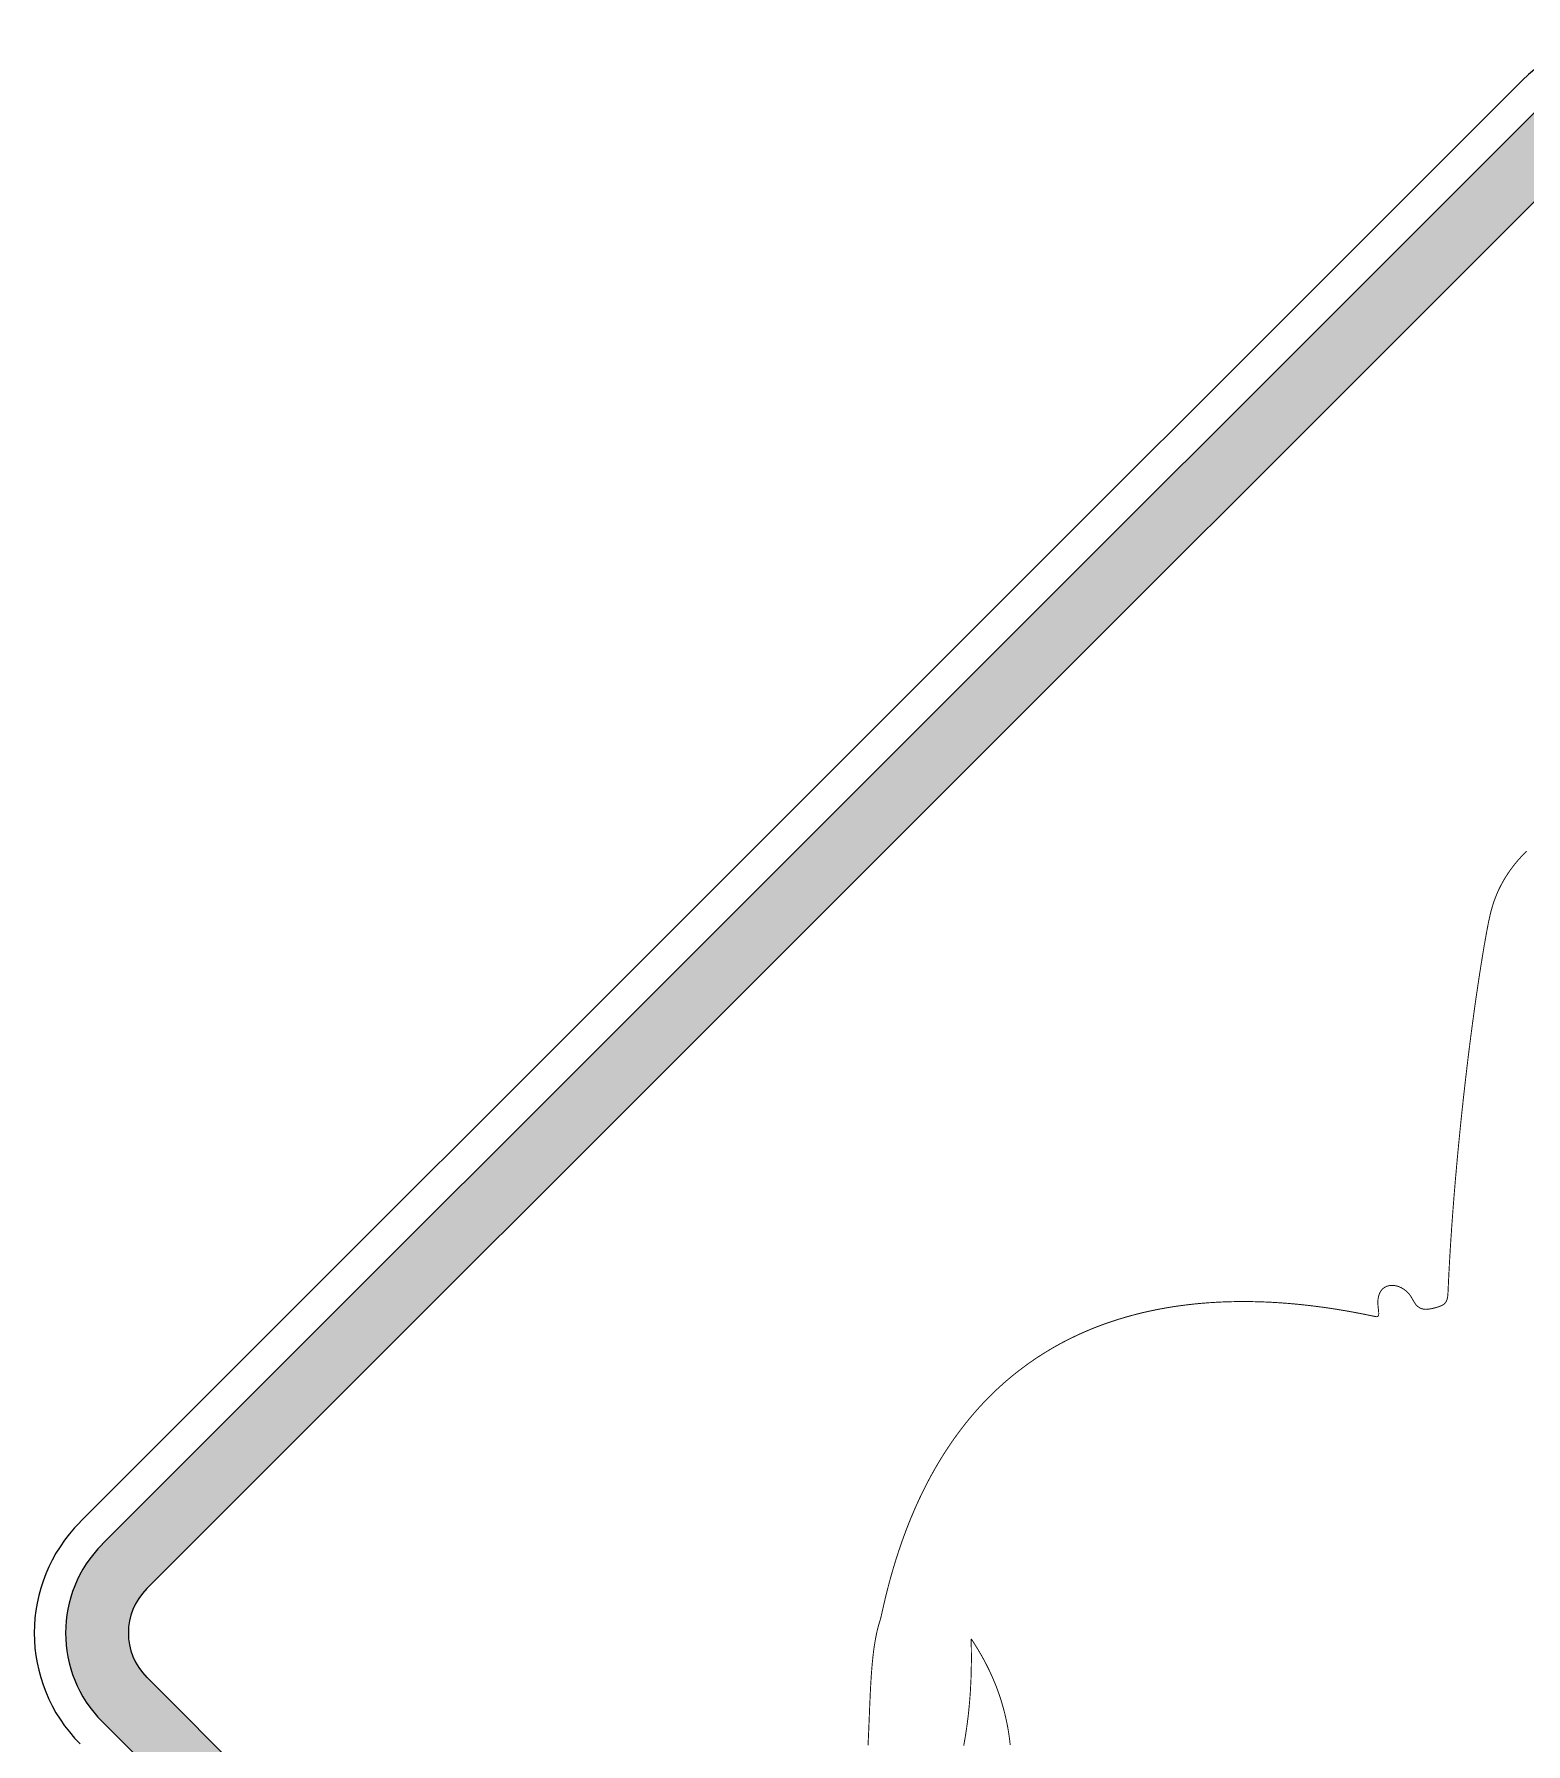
# Model space of a CAD drawing. Extents: x 126 to 330, y 37 to 256.
# Drawn here: x 126 to 221, y 146.7 to 255.7 of the extents above; entities that cross this region are included whole.
import ezdxf

# ---------------------------------------------------------------- set-up
doc = ezdxf.new("R2010")
doc.units = 0
doc.header["$MEASUREMENT"] = 0
doc.linetypes.add('CENTERX2', pattern=[101.6, 63.5, -12.7, 12.7, -12.7])
doc.layers.get('0').update_dxf_attribs({"linetype": 'CONTINUOUS'})
for name, color, linetype in [('L35', 3, 'CONTINUOUS'), ('LAYER_2', 7, 'CONTINUOUS'), ('TBLK25', 1, 'CONTINUOUS')]:
    doc.layers.add(name, color=color, linetype=linetype)

# ---------------------------------------------------------------- blocks, each defined once
blk = doc.blocks.new('HORSE')
at = {"layer": 'LAYER_2', "color": 20, "linetype": 'CONTINUOUS', "const_width": 0.003}
for points in [[(-0.398, 9.6074), (-0.4018, 9.6036), (-0.4056, 9.5998), (-0.4093, 9.5959), (-0.413, 9.592), (-0.4166, 9.5881), (-0.4201, 9.5842), (-0.4236, 9.5802), (-0.4271, 9.5762), (-0.4305, 9.5722), (-0.4338, 9.5681), (-0.4371, 9.564), (-0.4403, 9.5599), (-0.4435, 9.5558), (-0.4466, 9.5516), (-0.4497, 9.5474), (-0.4527, 9.5431), (-0.4556, 9.5388), (-0.4585, 9.5345), (-0.4613, 9.5302), (-0.4641, 9.5258), (-0.4668, 9.5214), (-0.4695, 9.517), (-0.4721, 9.5125), (-0.4746, 9.508), (-0.4771, 9.5034), (-0.4796, 9.4988), (-0.4819, 9.4942), (-0.4842, 9.4896), (-0.4865, 9.4849), (-0.4887, 9.4801), (-0.4908, 9.4754), (-0.4929, 9.4706), (-0.4949, 9.4657), (-0.4968, 9.4608), (-0.4987, 9.4559), (-0.5005, 9.451), (-0.5023, 9.446), (-0.504, 9.4409), (-0.5056, 9.4358), (-0.5072, 9.4307), (-0.5087, 9.4255), (-0.5102, 9.4203), (-0.5115, 9.4151), (-0.5129, 9.4098), (-0.5141, 9.4046), (-0.5153, 9.3995), (-0.5165, 9.3944), (-0.5175, 9.3894), (-0.5186, 9.3846), (-0.5195, 9.38), (-0.5204, 9.3756), (-0.5213, 9.3714), (-0.522, 9.3673), (-0.5228, 9.3634), (-0.5235, 9.3596), (-0.5242, 9.3558), (-0.5249, 9.3521), (-0.5256, 9.3484), (-0.5263, 9.3446), (-0.527, 9.3408), (-0.5277, 9.337), (-0.5284, 9.3332), (-0.529, 9.3293), (-0.5297, 9.3255), (-0.5304, 9.3216), (-0.5311, 9.3176), (-0.5318, 9.3137), (-0.5325, 9.3097), (-0.5332, 9.3057), (-0.5339, 9.3016), (-0.5346, 9.2975), (-0.5353, 9.2935), (-0.536, 9.2893), (-0.5367, 9.2852), (-0.5374, 9.281), (-0.538, 9.2768), (-0.5387, 9.2726), (-0.5394, 9.2684), (-0.5401, 9.2641), (-0.5408, 9.2598), (-0.5415, 9.2555), (-0.5422, 9.2512), (-0.5429, 9.2468), (-0.5436, 9.2425), (-0.5443, 9.2381), (-0.545, 9.2336), (-0.5457, 9.2292), (-0.5464, 9.2247), (-0.5471, 9.2202), (-0.5478, 9.2157), (-0.5485, 9.2112), (-0.5492, 9.2066), (-0.5499, 9.202), (-0.5506, 9.1974), (-0.5513, 9.1928), (-0.552, 9.1882), (-0.5527, 9.1835), (-0.5534, 9.1788), (-0.5541, 9.1741), (-0.5548, 9.1694), (-0.5555, 9.1647), (-0.5562, 9.1599), (-0.5569, 9.1551), (-0.5576, 9.1503), (-0.5583, 9.1455), (-0.559, 9.1406), (-0.5597, 9.1358), (-0.5604, 9.1309), (-0.5611, 9.126), (-0.5618, 9.1211), (-0.5625, 9.1162), (-0.5632, 9.1112), (-0.5639, 9.1062), (-0.5646, 9.1012), (-0.5653, 9.0962), (-0.566, 9.0912), (-0.5667, 9.0862), (-0.5674, 9.0811), (-0.568, 9.0761), (-0.5687, 9.071), (-0.5694, 9.0659), (-0.5701, 9.0607), (-0.5708, 9.0556), (-0.5715, 9.0505), (-0.5722, 9.0453), (-0.5729, 9.0401), (-0.5735, 9.0349), (-0.5742, 9.0297), (-0.5749, 9.0245), (-0.5756, 9.0192), (-0.5763, 9.014), (-0.5769, 9.0087), (-0.5776, 9.0034), (-0.5783, 8.9981), (-0.579, 8.9928), (-0.5796, 8.9875), (-0.5803, 8.9821), (-0.581, 8.9768), (-0.5817, 8.9714), (-0.5823, 8.9661), (-0.583, 8.9607), (-0.5837, 8.9553), (-0.5843, 8.9498), (-0.585, 8.9444), (-0.5857, 8.939), (-0.5863, 8.9335), (-0.587, 8.9281), (-0.5876, 8.9226), (-0.5883, 8.9171), (-0.5889, 8.9116), (-0.5896, 8.9061), (-0.5902, 8.9006), (-0.5909, 8.8951), (-0.5915, 8.8895), (-0.5922, 8.884), (-0.5928, 8.8784), (-0.5935, 8.8729), (-0.5941, 8.8673), (-0.5947, 8.8617), (-0.5954, 8.8561), (-0.596, 8.8505), (-0.5966, 8.8449), (-0.5973, 8.8393), (-0.5979, 8.8337), (-0.5985, 8.828), (-0.5992, 8.8224), (-0.5998, 8.8167), (-0.6004, 8.8111), (-0.601, 8.8054), (-0.6016, 8.7997), (-0.6022, 8.794), (-0.6029, 8.7884), (-0.6035, 8.7827), (-0.6041, 8.777), (-0.6047, 8.7713), (-0.6053, 8.7655), (-0.6059, 8.7598), (-0.6065, 8.7541), (-0.6071, 8.7484), (-0.6077, 8.7426), (-0.6083, 8.7369), (-0.6088, 8.7311), (-0.6094, 8.7254), (-0.61, 8.7196), (-0.6106, 8.7139), (-0.6112, 8.7081), (-0.6117, 8.7024), (-0.6123, 8.6966), (-0.6129, 8.6908), (-0.6135, 8.685), (-0.614, 8.6792), (-0.6146, 8.6735), (-0.6151, 8.6677), (-0.6157, 8.6619), (-0.6162, 8.6561), (-0.6168, 8.6503), (-0.6173, 8.6445), (-0.6179, 8.6387), (-0.6184, 8.6329), (-0.619, 8.6271), (-0.6195, 8.6213), (-0.62, 8.6155), (-0.6206, 8.6097), (-0.6211, 8.6039), (-0.6216, 8.5981), (-0.6221, 8.5922), (-0.6226, 8.5864), (-0.6231, 8.5806), (-0.6237, 8.5748), (-0.6242, 8.569), (-0.6247, 8.5632), (-0.6252, 8.5574), (-0.6257, 8.5516), (-0.6262, 8.5458), (-0.6266, 8.54), (-0.6271, 8.5342), (-0.6276, 8.5284), (-0.6281, 8.5226), (-0.6286, 8.5168), (-0.629, 8.511), (-0.6295, 8.5052), (-0.63, 8.4994), (-0.6304, 8.4936), (-0.6309, 8.4878), (-0.6313, 8.482), (-0.6318, 8.4762), (-0.6322, 8.4705), (-0.6327, 8.4647), (-0.6331, 8.4589), (-0.6335, 8.4531), (-0.634, 8.4474), (-0.6344, 8.4416), (-0.6348, 8.4359), (-0.6352, 8.4301), (-0.6357, 8.4244), (-0.6361, 8.4186), (-0.6365, 8.4129), (-0.6369, 8.4072), (-0.6373, 8.4015), (-0.6377, 8.3957), (-0.638, 8.39), (-0.6384, 8.3843), (-0.6388, 8.3786), (-0.6392, 8.3729), (-0.6396, 8.3672), (-0.6399, 8.3616), (-0.6403, 8.3559), (-0.6407, 8.3502), (-0.641, 8.3446), (-0.6414, 8.3389), (-0.6417, 8.3333), (-0.642, 8.3276), (-0.6424, 8.322), (-0.6427, 8.3164), (-0.643, 8.3108), (-0.6434, 8.3052), (-0.6437, 8.2996), (-0.644, 8.294), (-0.6443, 8.2884), (-0.6446, 8.2829), (-0.6449, 8.2773), (-0.6452, 8.2718), (-0.6455, 8.2662), (-0.6458, 8.2607), (-0.6461, 8.2552), (-0.6463, 8.2497), (-0.6466, 8.2442), (-0.6469, 8.2387), (-0.6471, 8.2333), (-0.6474, 8.2278), (-0.6476, 8.2224), (-0.6479, 8.2169), (-0.6481, 8.2115), (-0.6484, 8.2061), (-0.6486, 8.2007), (-0.6489, 8.1954), (-0.6493, 8.1902), (-0.6499, 8.1852), (-0.6508, 8.1804), (-0.652, 8.1759), (-0.6535, 8.1718), (-0.6555, 8.1681), (-0.658, 8.1649), (-0.661, 8.1621), (-0.6644, 8.1596), (-0.6681, 8.1575), (-0.6722, 8.1556), (-0.6765, 8.154), (-0.6811, 8.1525), (-0.6859, 8.151), (-0.6907, 8.1497), (-0.6957, 8.1484), (-0.7007, 8.1473), (-0.7057, 8.1464), (-0.7106, 8.1457), (-0.7154, 8.1452), (-0.7201, 8.1451), (-0.7245, 8.1454), (-0.7287, 8.1461), (-0.7326, 8.1471), (-0.7362, 8.1485), (-0.7396, 8.1503), (-0.7428, 8.1523), (-0.7458, 8.1546), (-0.7485, 8.1572), (-0.751, 8.1599), (-0.7532, 8.1629), (-0.7554, 8.166), (-0.7574, 8.1692), (-0.7593, 8.1725), (-0.7611, 8.1758), (-0.763, 8.1792), (-0.7649, 8.1824), (-0.7668, 8.1856), (-0.7689, 8.1887), (-0.7711, 8.1916), (-0.7734, 8.1945), (-0.7757, 8.1971), (-0.7782, 8.1997), (-0.7808, 8.2021), (-0.7834, 8.2044), (-0.7861, 8.2066), (-0.7888, 8.2086), (-0.7917, 8.2104), (-0.7945, 8.2122), (-0.7974, 8.2138), (-0.8004, 8.2152), (-0.8033, 8.2165), (-0.8063, 8.2177), (-0.8093, 8.2187), (-0.8124, 8.2195), (-0.8154, 8.2202), (-0.8184, 8.2208), (-0.8214, 8.2212), (-0.8243, 8.2214), (-0.8273, 8.2215), (-0.8302, 8.2214), (-0.8331, 8.2211), (-0.8359, 8.2207), (-0.8387, 8.2201), (-0.8414, 8.2193), (-0.8441, 8.2184), (-0.8466, 8.2173), (-0.8491, 8.216), (-0.8515, 8.2146), (-0.8538, 8.213), (-0.856, 8.2112), (-0.8581, 8.2092), (-0.8601, 8.207), (-0.862, 8.2047), (-0.8637, 8.2021), (-0.8653, 8.1994), (-0.8668, 8.1965), (-0.8681, 8.1934), (-0.8692, 8.1901), (-0.8702, 8.1866), (-0.871, 8.1829), (-0.8717, 8.1791), (-0.8721, 8.175), (-0.8724, 8.1707), (-0.8725, 8.1662), (-0.8723, 8.1615), (-0.872, 8.1567), (-0.8715, 8.1517), (-0.871, 8.1468), (-0.8705, 8.142), (-0.8701, 8.1375), (-0.8698, 8.1334), (-0.8698, 8.1299), (-0.8702, 8.1269), (-0.8709, 8.1247), (-0.8719, 8.1232), (-0.8733, 8.1222), (-0.8749, 8.1217), (-0.8767, 8.1215), (-0.8787, 8.1217), (-0.8808, 8.1221), (-0.8829, 8.1225), (-0.8851, 8.123), (-0.8873, 8.1234), (-0.8895, 8.1239), (-0.8917, 8.1244), (-0.894, 8.1248), (-0.8962, 8.1253), (-0.8985, 8.1258), (-0.9008, 8.1262), (-0.903, 8.1267), (-0.9054, 8.1272), (-0.9077, 8.1276), (-0.91, 8.1281), (-0.9124, 8.1286), (-0.9147, 8.1291), (-0.9171, 8.1295), (-0.9195, 8.13), (-0.9219, 8.1305), (-0.9243, 8.131), (-0.9268, 8.1314), (-0.9292, 8.1319), (-0.9317, 8.1324), (-0.9341, 8.1329), (-0.9366, 8.1333), (-0.9391, 8.1338), (-0.9416, 8.1343), (-0.9442, 8.1348), (-0.9467, 8.1352), (-0.9493, 8.1357), (-0.9518, 8.1362), (-0.9544, 8.1367), (-0.957, 8.1371), (-0.9596, 8.1376), (-0.9623, 8.1381), (-0.9649, 8.1385), (-0.9675, 8.139), (-0.9702, 8.1395), (-0.9729, 8.1399), (-0.9755, 8.1404), (-0.9782, 8.1409), (-0.9809, 8.1413), (-0.9837, 8.1418), (-0.9864, 8.1423), (-0.9892, 8.1427), (-0.9919, 8.1432), (-0.9947, 8.1436), (-0.9975, 8.1441), (-1.0003, 8.1445), (-1.0031, 8.145), (-1.0059, 8.1454), (-1.0087, 8.1459), (-1.0115, 8.1463), (-1.0144, 8.1468), (-1.0173, 8.1472), (-1.0201, 8.1477), (-1.023, 8.1481), (-1.0259, 8.1485), (-1.0288, 8.149), (-1.0318, 8.1494), (-1.0347, 8.1498), (-1.0376, 8.1502), (-1.0406, 8.1507), (-1.0436, 8.1511), (-1.0465, 8.1515), (-1.0495, 8.1519), (-1.0525, 8.1523), (-1.0555, 8.1527), (-1.0585, 8.1531), (-1.0616, 8.1535), (-1.0646, 8.1539), (-1.0677, 8.1543), (-1.0707, 8.1547), (-1.0738, 8.1551), (-1.0769, 8.1555), (-1.08, 8.1559), (-1.0831, 8.1563), (-1.0862, 8.1566), (-1.0893, 8.157), (-1.0924, 8.1574), (-1.0956, 8.1577), (-1.0987, 8.1581), (-1.1019, 8.1584), (-1.1051, 8.1588), (-1.1082, 8.1591), (-1.1114, 8.1595), (-1.1146, 8.1598), (-1.1178, 8.1601), (-1.1211, 8.1605), (-1.1243, 8.1608), (-1.1275, 8.1611), (-1.1308, 8.1614), (-1.134, 8.1617), (-1.1373, 8.1621), (-1.1406, 8.1624), (-1.1438, 8.1627), (-1.1471, 8.1629), (-1.1504, 8.1632), (-1.1537, 8.1635), (-1.1571, 8.1638), (-1.1604, 8.1641), (-1.1637, 8.1643), (-1.1671, 8.1646), (-1.1704, 8.1648), (-1.1738, 8.1651), (-1.1771, 8.1653), (-1.1805, 8.1656), (-1.1839, 8.1658), (-1.1873, 8.166), (-1.1907, 8.1663), (-1.1941, 8.1665), (-1.1975, 8.1667), (-1.2009, 8.1669), (-1.2043, 8.1671), (-1.2078, 8.1673), (-1.2112, 8.1675), (-1.2147, 8.1676), (-1.2181, 8.1678), (-1.2216, 8.168), (-1.2251, 8.1681), (-1.2286, 8.1683), (-1.232, 8.1684), (-1.2355, 8.1686), (-1.239, 8.1687), (-1.2426, 8.1688), (-1.2461, 8.169), (-1.2496, 8.1691), (-1.2531, 8.1692), (-1.2567, 8.1693), (-1.2602, 8.1694), (-1.2637, 8.1694), (-1.2673, 8.1695), (-1.2709, 8.1696), (-1.2744, 8.1697), (-1.278, 8.1697), (-1.2816, 8.1698), (-1.2852, 8.1698), (-1.2888, 8.1698), (-1.2924, 8.1699), (-1.296, 8.1699), (-1.2996, 8.1699), (-1.3032, 8.1699), (-1.3068, 8.1699), (-1.3105, 8.1699), (-1.3141, 8.1698), (-1.3177, 8.1698), (-1.3214, 8.1698), (-1.325, 8.1697), (-1.3287, 8.1697), (-1.3323, 8.1696), (-1.336, 8.1695), (-1.3397, 8.1694), (-1.3434, 8.1693), (-1.347, 8.1692), (-1.3507, 8.1691), (-1.3544, 8.169), (-1.3581, 8.1689), (-1.3618, 8.1688), (-1.3655, 8.1686), (-1.3692, 8.1685), (-1.3729, 8.1683), (-1.3767, 8.1681), (-1.3804, 8.1679), (-1.3841, 8.1678), (-1.3878, 8.1676), (-1.3916, 8.1673), (-1.3953, 8.1671), (-1.3991, 8.1669), (-1.4028, 8.1667), (-1.4066, 8.1664), (-1.4103, 8.1662), (-1.4141, 8.1659), (-1.4178, 8.1656), (-1.4216, 8.1653), (-1.4254, 8.165), (-1.4292, 8.1647), (-1.4329, 8.1644), (-1.4367, 8.1641), (-1.4405, 8.1637), (-1.4443, 8.1634), (-1.4481, 8.163), (-1.4519, 8.1626), (-1.4557, 8.1623), (-1.4595, 8.1619), (-1.4633, 8.1615), (-1.4671, 8.161), (-1.4709, 8.1606), (-1.4747, 8.1602), (-1.4785, 8.1597), (-1.4823, 8.1593), (-1.4862, 8.1588), (-1.49, 8.1583), (-1.4938, 8.1578), (-1.4976, 8.1573), (-1.5015, 8.1568), (-1.5053, 8.1563), (-1.5091, 8.1557), (-1.513, 8.1552), (-1.5168, 8.1546), (-1.5207, 8.1541), (-1.5245, 8.1535), (-1.5283, 8.1529), (-1.5322, 8.1523), (-1.536, 8.1516), (-1.5399, 8.151), (-1.5437, 8.1504), (-1.5476, 8.1497), (-1.5514, 8.149), (-1.5553, 8.1483), (-1.5592, 8.1477), (-1.563, 8.1469), (-1.5669, 8.1462), (-1.5707, 8.1455), (-1.5746, 8.1447), (-1.5785, 8.144), (-1.5823, 8.1432), (-1.5862, 8.1424), (-1.5901, 8.1416), (-1.5939, 8.1408), (-1.5978, 8.14), (-1.6016, 8.1392), (-1.6055, 8.1383), (-1.6094, 8.1374), (-1.6133, 8.1366), (-1.6171, 8.1357), (-1.621, 8.1348), (-1.6249, 8.1338), (-1.6287, 8.1329), (-1.6326, 8.132), (-1.6365, 8.131), (-1.6403, 8.13), (-1.6442, 8.129), (-1.6481, 8.128), (-1.6519, 8.127), (-1.6558, 8.126), (-1.6597, 8.125), (-1.6635, 8.1239), (-1.6674, 8.1228), (-1.6713, 8.1217), (-1.6751, 8.1206), (-1.679, 8.1195), (-1.6829, 8.1184), (-1.6867, 8.1172), (-1.6906, 8.1161), (-1.6945, 8.1149), (-1.6983, 8.1137), (-1.7022, 8.1125), (-1.706, 8.1113), (-1.7099, 8.1101), (-1.7137, 8.1088), (-1.7176, 8.1075), (-1.7214, 8.1063), (-1.7253, 8.105), (-1.7291, 8.1037), (-1.733, 8.1023), (-1.7368, 8.101), (-1.7407, 8.0996), (-1.7445, 8.0983), (-1.7484, 8.0969), (-1.7522, 8.0955), (-1.756, 8.094), (-1.7599, 8.0926), (-1.7637, 8.0911), (-1.7675, 8.0897), (-1.7714, 8.0882), (-1.7752, 8.0867), (-1.779, 8.0852), (-1.7828, 8.0836), (-1.7866, 8.0821), (-1.7905, 8.0805), (-1.7943, 8.0789), (-1.7981, 8.0773), (-1.8019, 8.0757), (-1.8057, 8.0741), (-1.8095, 8.0724), (-1.8133, 8.0708), (-1.8171, 8.0691), (-1.8209, 8.0674), (-1.8247, 8.0657), (-1.8284, 8.0639), (-1.8322, 8.0622), (-1.836, 8.0604), (-1.8398, 8.0586), (-1.8435, 8.0568), (-1.8473, 8.055), (-1.8511, 8.0531), (-1.8548, 8.0513), (-1.8586, 8.0494), (-1.8623, 8.0475), (-1.8661, 8.0456), (-1.8698, 8.0437), (-1.8736, 8.0417), (-1.8773, 8.0398), (-1.881, 8.0378), (-1.8848, 8.0358), (-1.8885, 8.0338), (-1.8922, 8.0317), (-1.8959, 8.0297), (-1.8996, 8.0276), (-1.9033, 8.0255), (-1.907, 8.0234), (-1.9107, 8.0213), (-1.9144, 8.0191), (-1.9181, 8.0169), (-1.9218, 8.0148), (-1.9254, 8.0125), (-1.9291, 8.0103), (-1.9328, 8.0081), (-1.9364, 8.0058), (-1.9401, 8.0035), (-1.9437, 8.0012), (-1.9474, 7.9989), (-1.951, 7.9966), (-1.9546, 7.9942), (-1.9583, 7.9918), (-1.9619, 7.9894), (-1.9655, 7.987), (-1.9691, 7.9846), (-1.9727, 7.9821), (-1.9763, 7.9796), (-1.9799, 7.9771), (-1.9835, 7.9746), (-1.9871, 7.9721), (-1.9906, 7.9695), (-1.9942, 7.967), (-1.9978, 7.9644), (-2.0013, 7.9617), (-2.0049, 7.9591), (-2.0084, 7.9564), (-2.0119, 7.9538), (-2.0155, 7.9511), (-2.019, 7.9483), (-2.0225, 7.9456), (-2.026, 7.9428), (-2.0295, 7.9401), (-2.033, 7.9373), (-2.0365, 7.9344), (-2.04, 7.9316), (-2.0434, 7.9287), (-2.0469, 7.9258), (-2.0504, 7.9229), (-2.0538, 7.92), (-2.0573, 7.917), (-2.0607, 7.9141), (-2.0641, 7.9111), (-2.0675, 7.908), (-2.0709, 7.905), (-2.0743, 7.9019), (-2.0777, 7.8989), (-2.0811, 7.8958), (-2.0845, 7.8926), (-2.0879, 7.8895), (-2.0912, 7.8863), (-2.0946, 7.8831), (-2.0979, 7.8799), (-2.1013, 7.8767), (-2.1046, 7.8734), (-2.1079, 7.8701), (-2.1112, 7.8668), (-2.1146, 7.8635), (-2.1178, 7.8602), (-2.1211, 7.8568), (-2.1244, 7.8534), (-2.1277, 7.85), (-2.1309, 7.8465), (-2.1342, 7.8431), (-2.1374, 7.8396), (-2.1407, 7.8361), (-2.1439, 7.8326), (-2.1471, 7.829), (-2.1503, 7.8254), (-2.1535, 7.8218), (-2.1567, 7.8182), (-2.1599, 7.8145), (-2.163, 7.8109), (-2.1662, 7.8072), (-2.1693, 7.8035), (-2.1725, 7.7997), (-2.1756, 7.7959), (-2.1787, 7.7922), (-2.1818, 7.7883), (-2.1849, 7.7845), (-2.188, 7.7806), (-2.1911, 7.7768), (-2.1942, 7.7728), (-2.1972, 7.7689), (-2.2003, 7.765), (-2.2033, 7.761), (-2.2063, 7.757), (-2.2094, 7.7529), (-2.2124, 7.7489), (-2.2154, 7.7448), (-2.2183, 7.7407), (-2.2213, 7.7366), (-2.2243, 7.7324), (-2.2272, 7.7282), (-2.2302, 7.724), (-2.2331, 7.7198), (-2.236, 7.7155), (-2.2389, 7.7112), (-2.2418, 7.7069), (-2.2447, 7.7026), (-2.2476, 7.6982), (-2.2504, 7.6939), (-2.2533, 7.6895), (-2.2561, 7.685), (-2.2589, 7.6806), (-2.2617, 7.6761), (-2.2645, 7.6716), (-2.2673, 7.667), (-2.2701, 7.6625), (-2.2729, 7.6579), (-2.2756, 7.6533), (-2.2784, 7.6486), (-2.2811, 7.6439), (-2.2838, 7.6393), (-2.2865, 7.6345), (-2.2892, 7.6298), (-2.2919, 7.625), (-2.2946, 7.6202), (-2.2972, 7.6154), (-2.2999, 7.6105), (-2.3025, 7.6057), (-2.3051, 7.6008), (-2.3077, 7.5958), (-2.3103, 7.5909), (-2.3129, 7.5859), (-2.3154, 7.5809), (-2.318, 7.5758), (-2.3205, 7.5707), (-2.323, 7.5657), (-2.3256, 7.5605), (-2.3281, 7.5554), (-2.3305, 7.5502), (-2.333, 7.545), (-2.3355, 7.5398), (-2.3379, 7.5345), (-2.3403, 7.5292), (-2.3428, 7.5239), (-2.3452, 7.5186), (-2.3475, 7.5132), (-2.3499, 7.5078), (-2.3523, 7.5024), (-2.3546, 7.4969), (-2.3569, 7.4914), (-2.3593, 7.4859), (-2.3616, 7.4804), (-2.3639, 7.4748), (-2.3661, 7.4692), (-2.3684, 7.4636), (-2.3706, 7.4579), (-2.3729, 7.4522), (-2.3751, 7.4465), (-2.3773, 7.4408), (-2.3795, 7.435), (-2.3816, 7.4292), (-2.3838, 7.4234), (-2.3859, 7.4175), (-2.388, 7.4116), (-2.3902, 7.4057), (-2.3923, 7.3998), (-2.3943, 7.3938), (-2.3964, 7.3878), (-2.3984, 7.3818), (-2.4005, 7.3757), (-2.4025, 7.3696), (-2.4045, 7.3635), (-2.4065, 7.3573), (-2.4084, 7.3512), (-2.4104, 7.3449), (-2.4123, 7.3387), (-2.4143, 7.3324), (-2.4162, 7.3261), (-2.4181, 7.3198), (-2.4199, 7.3134), (-2.4218, 7.307), (-2.4236, 7.3006), (-2.4255, 7.2942), (-2.4273, 7.2877), (-2.4291, 7.2812), (-2.4308, 7.2746), (-2.4326, 7.2681), (-2.4343, 7.2615), (-2.436, 7.2548), (-2.4378, 7.2482), (-2.4394, 7.2415), (-2.4411, 7.2347), (-2.4428, 7.228), (-2.4444, 7.2212), (-2.446, 7.2143), (-2.4476, 7.2075), (-2.4492, 7.2008), (-2.4507, 7.1942), (-2.4521, 7.1879), (-2.4534, 7.1821), (-2.4546, 7.1768), (-2.4557, 7.1722), (-2.4565, 7.1683), (-2.4572, 7.1652), (-2.4577, 7.1628), (-2.4581, 7.161), (-2.4585, 7.1596), (-2.4588, 7.1585), (-2.4591, 7.1575), (-2.4594, 7.1564), (-2.4598, 7.1551), (-2.4603, 7.1534), (-2.4609, 7.1515), (-2.4616, 7.1492), (-2.4624, 7.1467), (-2.4632, 7.1441), (-2.464, 7.1412), (-2.4649, 7.1383), (-2.4657, 7.1352), (-2.4666, 7.1322), (-2.4674, 7.1291), (-2.4682, 7.126), (-2.469, 7.1228), (-2.4697, 7.1196), (-2.4705, 7.1164), (-2.4712, 7.1132), (-2.4719, 7.1099), (-2.4726, 7.1067), (-2.4733, 7.1033), (-2.4739, 7.1), (-2.4746, 7.0966), (-2.4752, 7.0932), (-2.4758, 7.0898), (-2.4765, 7.0863), (-2.477, 7.0829), (-2.4776, 7.0793), (-2.4782, 7.0758), (-2.4787, 7.0722), (-2.4793, 7.0687), (-2.4798, 7.065), (-2.4803, 7.0614), (-2.4808, 7.0577), (-2.4813, 7.054), (-2.4817, 7.0503), (-2.4822, 7.0466), (-2.4826, 7.0428), (-2.4831, 7.039), (-2.4835, 7.0352), (-2.4839, 7.0314), (-2.4843, 7.0275), (-2.4847, 7.0236), (-2.4851, 7.0197), (-2.4855, 7.0158), (-2.4858, 7.0118), (-2.4862, 7.0078), (-2.4865, 7.0038), (-2.4868, 6.9998), (-2.4872, 6.9958), (-2.4875, 6.9917), (-2.4878, 6.9876), (-2.4881, 6.9835), (-2.4884, 6.9793), (-2.4887, 6.9752), (-2.489, 6.971), (-2.4892, 6.9668), (-2.4895, 6.9625), (-2.4898, 6.9583), (-2.49, 6.954), (-2.4903, 6.9497), (-2.4905, 6.9454), (-2.4908, 6.9411), (-2.491, 6.9367), (-2.4912, 6.9324), (-2.4914, 6.928), (-2.4917, 6.9236), (-2.4919, 6.9191), (-2.4921, 6.9147), (-2.4923, 6.9102), (-2.4925, 6.9057), (-2.4927, 6.9012), (-2.4929, 6.8967), (-2.4931, 6.8922), (-2.4933, 6.8876), (-2.4935, 6.883), (-2.4937, 6.8784), (-2.4939, 6.8738), (-2.4941, 6.8692), (-2.4943, 6.8645), (-2.4945, 6.8598), (-2.4947, 6.8552), (-2.4948, 6.8504), (-2.495, 6.8457), (-2.4952, 6.841), (-2.4954, 6.8362), (-2.4956, 6.8315), (-2.4958, 6.8267), (-2.496, 6.8219), (-2.4962, 6.8171), (-2.4964, 6.8122), (-2.4966, 6.8074), (-2.4968, 6.8025), (-2.497, 6.7977), (-2.4972, 6.7928), (-2.4974, 6.7879), (-2.4977, 6.7829), (-2.4979, 6.778), (-2.4981, 6.773), (-2.4983, 6.7681), (-2.4986, 6.7631), (-2.4988, 6.7581), (-2.4991, 6.7531)], [(-2.1939, 6.7523), (-2.1929, 6.7574), (-2.192, 6.7626), (-2.191, 6.7679), (-2.1901, 6.7731), (-2.1892, 6.7784), (-2.1884, 6.7836), (-2.1875, 6.7889), (-2.1867, 6.7942), (-2.1859, 6.7996), (-2.1851, 6.8049), (-2.1843, 6.8103), (-2.1836, 6.8156), (-2.1828, 6.821), (-2.1821, 6.8264), (-2.1814, 6.8319), (-2.1807, 6.8373), (-2.1801, 6.8428), (-2.1794, 6.8482), (-2.1788, 6.8537), (-2.1782, 6.8592), (-2.1776, 6.8648), (-2.1771, 6.8703), (-2.1765, 6.8759), (-2.176, 6.8815), (-2.1755, 6.8871), (-2.175, 6.8927), (-2.1746, 6.8983), (-2.1741, 6.904), (-2.1737, 6.9097), (-2.1733, 6.9153), (-2.1729, 6.921), (-2.1725, 6.9268), (-2.1722, 6.9325), (-2.1719, 6.9383), (-2.1716, 6.9441), (-2.1713, 6.9499), (-2.171, 6.9557), (-2.1707, 6.9615), (-2.1705, 6.9673), (-2.1703, 6.9732), (-2.1701, 6.9791), (-2.1699, 6.985), (-2.1698, 6.9909), (-2.1697, 6.9969), (-2.1696, 7.0028), (-2.1695, 7.0088), (-2.1694, 7.0148), (-2.1693, 7.0208), (-2.1693, 7.0268), (-2.1693, 7.0329), (-2.1693, 7.039), (-2.1693, 7.045), (-2.1694, 7.0511), (-2.1695, 7.0571), (-2.1695, 7.063), (-2.1696, 7.0685), (-2.1697, 7.0737), (-2.1698, 7.0784), (-2.1699, 7.0825), (-2.1699, 7.086), (-2.17, 7.0887), (-2.17, 7.0906), (-2.1699, 7.0919), (-2.1696, 7.0925), (-2.1692, 7.0924), (-2.1686, 7.0917), (-2.1677, 7.0905), (-2.1666, 7.0887), (-2.1651, 7.0863), (-2.1633, 7.0836), (-2.1613, 7.0804), (-2.1591, 7.0769), (-2.1567, 7.0731), (-2.1543, 7.0692), (-2.1517, 7.0651), (-2.1492, 7.0609), (-2.1467, 7.0568), (-2.1442, 7.0526), (-2.1418, 7.0484), (-2.1393, 7.0442), (-2.1369, 7.04), (-2.1346, 7.0357), (-2.1322, 7.0315), (-2.1299, 7.0273), (-2.1276, 7.023), (-2.1254, 7.0188), (-2.1232, 7.0145), (-2.121, 7.0103), (-2.1188, 7.006), (-2.1167, 7.0017), (-2.1146, 6.9974), (-2.1125, 6.9932), (-2.1105, 6.9889), (-2.1085, 6.9845), (-2.1065, 6.9802), (-2.1046, 6.9759), (-2.1026, 6.9716), (-2.1007, 6.9672), (-2.0989, 6.9629), (-2.0971, 6.9585), (-2.0953, 6.9542), (-2.0935, 6.9498), (-2.0917, 6.9454), (-2.09, 6.9411), (-2.0883, 6.9367), (-2.0867, 6.9323), (-2.0851, 6.9279), (-2.0835, 6.9235), (-2.0819, 6.919), (-2.0804, 6.9146), (-2.0789, 6.9102), (-2.0774, 6.9057), (-2.076, 6.9013), (-2.0745, 6.8968), (-2.0732, 6.8924), (-2.0718, 6.8879), (-2.0705, 6.8834), (-2.0692, 6.8789), (-2.0679, 6.8744), (-2.0667, 6.8699), (-2.0655, 6.8654), (-2.0643, 6.8609), (-2.0632, 6.8564), (-2.062, 6.8519), (-2.061, 6.8473), (-2.0599, 6.8428), (-2.0589, 6.8382), (-2.0579, 6.8337), (-2.0569, 6.8291), (-2.056, 6.8245), (-2.0551, 6.8199), (-2.0542, 6.8153), (-2.0533, 6.8107), (-2.0525, 6.8061), (-2.0517, 6.8015), (-2.051, 6.7969), (-2.0502, 6.7923), (-2.0495, 6.7876), (-2.0489, 6.783), (-2.0482, 6.7784), (-2.0476, 6.7737), (-2.047, 6.769), (-2.0465, 6.7644), (-2.046, 6.7597), (-2.0455, 6.755)]]:
    blk.add_lwpolyline(points, dxfattribs=at)

msp = doc.modelspace()

# ---------------------------------------------------------------- hatches: boundary and pattern name
at = {"layer": 'TBLK25', "linetype": 'CENTERX2'}
h = msp.add_hatch(color=256, dxfattribs=at)
h.paths.add_polyline_path([(322.67, 156.64, -0.198872), (323.84, 153.82), (327.84, 153.82, 0.198872), (325.49, 159.47), (233.57, 251.4, 0.198872), (227.91, 253.74), (227.91, 249.74, -0.198872), (230.74, 248.57)])
h.paths.add_polyline_path([(225.09, 248.57, -0.198952), (227.91, 249.74), (227.91, 253.74, 0.198952), (222.26, 251.4), (130.33, 159.47, 0.198872), (127.99, 153.82), (131.99, 153.82, -0.198872), (133.16, 156.64)])
h.paths.add_polyline_path([(222.26, 56.23, 0.198952), (227.91, 53.89), (227.91, 57.89, -0.198952), (225.09, 59.06), (133.16, 150.99, -0.198952), (131.99, 153.82), (127.99, 153.82, 0.198952), (130.33, 148.16)])
h.paths.add_polyline_path([(230.74, 59.06, -0.198872), (227.91, 57.89), (227.91, 53.89, 0.198872), (233.57, 56.23), (325.49, 148.16, 0.198952), (327.84, 153.82), (323.84, 153.82, -0.198952), (322.67, 150.99)])

# ---------------------------------------------------------------- linework, layer by layer
at = {"layer": 'L35'}
msp.add_line((220.84, 252.81), (128.92, 160.89), dxfattribs=at)
for centre, start, end in [((227.91, 245.74), 45, 135), ((135.99, 153.81), 135, 225)]:
    msp.add_arc(centre, 10, start, end, dxfattribs=at)
at = {"layer": 'TBLK25', "color": 1}
for p, q in [((222.26, 251.4), (130.33, 159.47)), ((225.09, 248.57), (133.16, 156.64)), ((133.16, 150.99), (225.09, 59.06)), ((130.33, 148.16), (222.26, 56.23))]:
    msp.add_line(p, q, dxfattribs=at)
for radius in [8, 4]:
    msp.add_arc((135.99, 153.81), radius, 135, 225, dxfattribs=at)

# ---------------------------------------------------------------- block references
at = {"xscale": 19.97574255817278, "yscale": 19.97574255817278, "zscale": 19.97574255817278}
msp.add_blockref('HORSE', (229.05, 11.74), dxfattribs=at)

doc.saveas('drawing.dxf')
